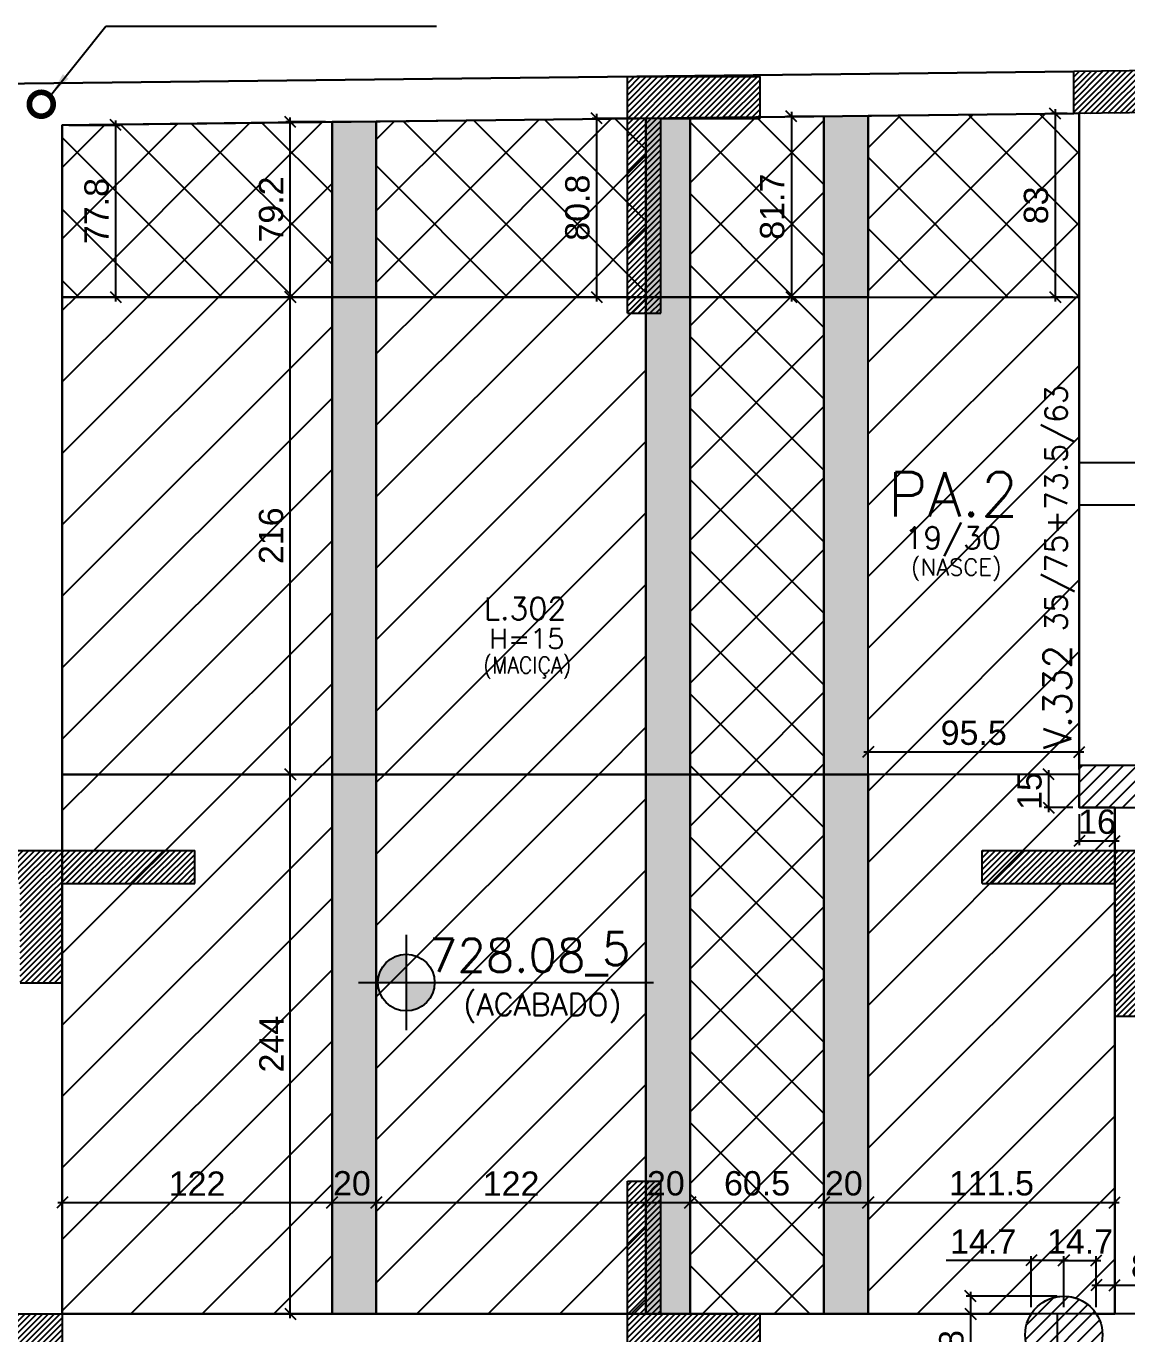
# Model space of a CAD drawing. Extents: x 534 to 8035, y 2354 to 7562.
# Drawn here: x 2919 to 3417, y 6513 to 7105 of the extents above; entities that cross this region are included whole.
import ezdxf
from ezdxf.enums import TextEntityAlignment as Align

# ---------------------------------------------------------------- set-up
doc = ezdxf.new("R2010")
doc.units = 0
doc.layers.get('0').update_dxf_attribs({"color": 9, "linetype": 'CONTINUOUS'})
doc.layers.get('DEFPOINTS').update_dxf_attribs({"linetype": 'CONTINUOUS'})
for name, color, linetype in [('CONTRA-FLECHA', 152, 'CONTINUOUS'), ('CORTE-FORMA', 1, 'CONTINUOUS'), ('FO-HACHURA_PILAR-CONT', 252, 'CONTINUOUS'), ('FO-HACHURA_PILAR-MORRE', 252, 'CONTINUOUS'), ('FO-TEXTO-LAJES', 152, 'CONTINUOUS'), ('FO-TEXTO-VIGAS', 3, 'CONTINUOUS'), ('NIVEL-ARQUITETURA', 3, 'CONTINUOUS'), ('P-C', 1, 'CONTINUOUS'), ('P-M', 7, 'CONTINUOUS'), ('P-N', 5, 'CONTINUOUS'), ('Painéis', 200, 'CONTINUOUS'), ('Reaproveitamento', 251, 'CONTINUOUS'), ('TIRAS REESCORAMENTO', 252, 'CONTINUOUS')]:
    doc.layers.add(name, color=color, linetype=linetype)
doc.layers.add('FO-Textos dos pilares', color=3, linetype='CONTINUOUS', lineweight=20)
doc.layers.add('FO-Vigas', color=2, linetype='CONTINUOUS', lineweight=30)
doc.styles.add('ARIAL', font='arial.ttf')
doc.styles.add('ROMANS', font='romans.shx')
doc.dimstyles.new('COTA LAJE', dxfattribs={"dimtxt": 11, "dimasz": 5, "dimexe": 2, "dimexo": 3, "dimgap": 3, "dimtad": 3, "dimdec": 1, "dimzin": 12, "dimdsep": 46, "dimtxsty": 'ARIAL', "dimblk": 'OBLIQUE', "dimcen": 10, "dimdle": 2, "dimclrd": 5, "dimclre": 5, "dimclrt": 2, "dimadec": 0, "dimazin": 3, "dimtfac": 1, "dimtdec": 1, "dimtmove": 0, "dimatfit": 3, "dimldrblk": 'OBLIQUE', "dimfxl": 1, "dimlwd": -1, "dimlwe": -1, "dimarcsym": 1})
doc.dimstyles.new('NOTA', dxfattribs={"dimscale": 5, "dimtxt": 2, "dimasz": 2, "dimexe": 1.5, "dimexo": 2, "dimgap": 1, "dimtad": 1, "dimdec": 1, "dimzin": 12, "dimdsep": 46, "dimtxsty": 'ROMANS', "dimcen": 0.09, "dimclrd": 8, "dimclre": 8, "dimclrt": 3, "dimadec": 0, "dimazin": 0, "dimtfac": 1, "dimtdec": 1, "dimtofl": 0, "dimtmove": 0, "dimatfit": 3, "dimfxl": 1, "dimtolj": 1, "dimtzin": 12, "dimarcsym": 0})
pattern_1 = [(45, (-8897.1667, 12460.0115), (-1.32582521, 1.32582521), [])]

# ---------------------------------------------------------------- blocks, each defined once
blk = doc.blocks.new('_Oblique')
at = {"color": 0, "linetype": 'ByBlock', "lineweight": -2}
blk.add_line((-0.5, -0.5), (0.5, 0.5), dxfattribs=at)
blk = doc.blocks.new('*D381')
at = {"layer": 'DEFPOINTS', "color": 0, "linetype": 'Continuous', "transparency": 16777216}
for p in [(3388.18, 6530.36), (3345.96, 6522.36), (3388.18, 6522.36)]:
    blk.add_point(p, dxfattribs=at)
at = {"layer": 'Painéis', "color": 5, "linetype": 'Continuous', "transparency": 16777216}
for p, q in [((3345.96, 6532.36), (3345.96, 6522.36)), ((3385.18, 6530.36), (3343.96, 6530.36)), ((3385.18, 6522.36), (3343.96, 6522.36)), ((3345.96, 6522.36), (3345.96, 6504.11))]:
    blk.add_line(p, q, dxfattribs=at)
at = {"layer": 'Painéis', "color": 5, "linetype": 'Continuous', "transparency": 16777216, "xscale": 5, "yscale": 5, "zscale": 5}
for p, rotation in [((3345.96, 6530.36), 90), ((3345.96, 6522.36), 270)]:
    blk.add_blockref('_Oblique', p, dxfattribs=dict(at, rotation=rotation))
at = {"layer": 'Painéis', "color": 2, "linetype": 'Continuous', "transparency": 16777216, "insert": (3337.35, 6510.74), "char_height": 11, "attachment_point": 5, "rotation": 90, "style": 'ARIAL'}
blk.add_mtext('8', dxfattribs=at)
blk = doc.blocks.new('*D382')
at = {"layer": 'DEFPOINTS', "color": 0, "linetype": 'Continuous', "transparency": 16777216}
for p in [(3373.48, 6546.52), (3373.48, 6522.36), (3388.18, 6522.36)]:
    blk.add_point(p, dxfattribs=at)
at = {"layer": 'Painéis', "color": 5, "linetype": 'Continuous', "transparency": 16777216}
for p, q in [((3373.48, 6546.52), (3334.95, 6546.52)), ((3373.48, 6525.36), (3373.48, 6548.52)), ((3390.18, 6546.52), (3373.48, 6546.52)), ((3388.18, 6525.36), (3388.18, 6548.52))]:
    blk.add_line(p, q, dxfattribs=at)
at = {"layer": 'Painéis', "color": 5, "linetype": 'Continuous', "transparency": 16777216, "xscale": 5, "yscale": 5, "zscale": 5, "rotation": 180}
blk.add_blockref('_Oblique', (3373.48, 6546.52), dxfattribs=at)
at = {"layer": 'Painéis', "color": 5, "linetype": 'Continuous', "transparency": 16777216, "xscale": 5, "yscale": 5, "zscale": 5}
blk.add_blockref('_Oblique', (3388.18, 6546.52), dxfattribs=at)
at = {"layer": 'Painéis', "color": 2, "linetype": 'Continuous', "transparency": 16777216, "insert": (3351.71, 6555.04), "char_height": 11, "attachment_point": 5, "style": 'ARIAL'}
blk.add_mtext('14.7', dxfattribs=at)
blk = doc.blocks.new('*D383')
at = {"layer": 'DEFPOINTS', "color": 0, "linetype": 'Continuous', "transparency": 16777216}
for p in [(3402.88, 6546.52), (3388.18, 6530.36), (3402.88, 6522.36)]:
    blk.add_point(p, dxfattribs=at)
at = {"layer": 'Painéis', "color": 5, "linetype": 'Continuous', "transparency": 16777216}
for p, q in [((3386.18, 6546.52), (3404.88, 6546.52)), ((3388.18, 6533.36), (3388.18, 6548.52)), ((3402.88, 6525.36), (3402.88, 6548.52))]:
    blk.add_line(p, q, dxfattribs=at)
at = {"layer": 'Painéis', "color": 5, "linetype": 'Continuous', "transparency": 16777216, "xscale": 5, "yscale": 5, "zscale": 5, "rotation": 180}
blk.add_blockref('_Oblique', (3388.18, 6546.52), dxfattribs=at)
at = {"layer": 'Painéis', "color": 5, "linetype": 'Continuous', "transparency": 16777216, "xscale": 5, "yscale": 5, "zscale": 5}
blk.add_blockref('_Oblique', (3402.88, 6546.52), dxfattribs=at)
at = {"layer": 'Painéis', "color": 2, "linetype": 'Continuous', "transparency": 16777216, "insert": (3395.53, 6555.04), "char_height": 11, "attachment_point": 5, "style": 'ARIAL'}
blk.add_mtext('14.7', dxfattribs=at)
blk = doc.blocks.new('*D384')
at = {"layer": 'DEFPOINTS', "color": 0, "linetype": 'Continuous', "transparency": 16777216}
for p in [(3411.18, 6535.33), (3402.88, 6522.36), (3411.18, 6522.36)]:
    blk.add_point(p, dxfattribs=at)
at = {"layer": 'Painéis', "color": 5, "linetype": 'Continuous', "transparency": 16777216}
for p, q in [((3402.88, 6525.36), (3402.88, 6537.33)), ((3411.18, 6525.36), (3411.18, 6537.33)), ((3400.88, 6535.33), (3411.18, 6535.33)), ((3411.18, 6535.33), (3442.22, 6535.33))]:
    blk.add_line(p, q, dxfattribs=at)
at = {"layer": 'Painéis', "color": 5, "linetype": 'Continuous', "transparency": 16777216, "xscale": 5, "yscale": 5, "zscale": 5, "rotation": 180}
blk.add_blockref('_Oblique', (3402.88, 6535.33), dxfattribs=at)
at = {"layer": 'Painéis', "color": 5, "linetype": 'Continuous', "transparency": 16777216, "xscale": 5, "yscale": 5, "zscale": 5}
blk.add_blockref('_Oblique', (3411.18, 6535.33), dxfattribs=at)
at = {"layer": 'Painéis', "color": 2, "linetype": 'Continuous', "transparency": 16777216, "insert": (3429.2, 6543.95), "char_height": 11, "attachment_point": 5, "style": 'ARIAL'}
blk.add_mtext('8.3', dxfattribs=at)
blk = doc.blocks.new('*D385')
at = {"layer": 'DEFPOINTS', "color": 0, "linetype": 'Continuous', "transparency": 16777216}
for p in [(3038.28, 6766.36), (3057.18, 6766.36), (3057.18, 6522.36)]:
    blk.add_point(p, dxfattribs=at)
at = {"layer": 'Painéis', "color": 5, "linetype": 'Continuous', "transparency": 16777216}
for p, q in [((3038.28, 6520.36), (3038.28, 6768.36)), ((3054.18, 6766.36), (3036.28, 6766.36)), ((3054.18, 6522.36), (3036.28, 6522.36))]:
    blk.add_line(p, q, dxfattribs=at)
at = {"layer": 'Painéis', "color": 5, "linetype": 'Continuous', "transparency": 16777216, "xscale": 5, "yscale": 5, "zscale": 5}
for p, rotation in [((3038.28, 6766.36), 90), ((3038.28, 6522.36), 270)]:
    blk.add_blockref('_Oblique', p, dxfattribs=dict(at, rotation=rotation))
at = {"layer": 'Painéis', "color": 2, "linetype": 'Continuous', "transparency": 16777216, "insert": (3029.76, 6644.36), "char_height": 11, "attachment_point": 5, "rotation": 90, "style": 'ARIAL'}
blk.add_mtext('244', dxfattribs=at)
blk = doc.blocks.new('*D386')
at = {"layer": 'DEFPOINTS', "color": 0, "linetype": 'Continuous', "transparency": 16777216}
for p in [(3038.28, 6982.36), (3057.18, 6982.36), (3057.18, 6766.36)]:
    blk.add_point(p, dxfattribs=at)
at = {"layer": 'Painéis', "color": 5, "linetype": 'Continuous', "transparency": 16777216}
for p, q in [((3054.18, 6982.36), (3036.28, 6982.36)), ((3038.28, 6764.36), (3038.28, 6984.36)), ((3054.18, 6766.36), (3036.28, 6766.36))]:
    blk.add_line(p, q, dxfattribs=at)
at = {"layer": 'Painéis', "color": 5, "linetype": 'Continuous', "transparency": 16777216, "xscale": 5, "yscale": 5, "zscale": 5}
for p, rotation in [((3038.28, 6982.36), 90), ((3038.28, 6766.36), 270)]:
    blk.add_blockref('_Oblique', p, dxfattribs=dict(at, rotation=rotation))
at = {"layer": 'Painéis', "color": 2, "linetype": 'Continuous', "transparency": 16777216, "insert": (3029.67, 6874.36), "char_height": 11, "attachment_point": 5, "rotation": 90, "style": 'ARIAL'}
blk.add_mtext('216', dxfattribs=at)
blk = doc.blocks.new('*D387')
at = {"layer": 'DEFPOINTS', "color": 0, "linetype": 'Continuous', "transparency": 16777216}
for p in [(3038.28, 7061.55), (3057.18, 7061.55), (3057.18, 6982.36)]:
    blk.add_point(p, dxfattribs=at)
at = {"layer": 'Painéis', "color": 5, "linetype": 'Continuous', "transparency": 16777216}
for p, q in [((3038.28, 6980.36), (3038.28, 7063.55)), ((3054.18, 7061.55), (3036.28, 7061.55)), ((3054.18, 6982.36), (3036.28, 6982.36))]:
    blk.add_line(p, q, dxfattribs=at)
at = {"layer": 'Painéis', "color": 5, "linetype": 'Continuous', "transparency": 16777216, "xscale": 5, "yscale": 5, "zscale": 5}
for p, rotation in [((3038.28, 7061.55), 90), ((3038.28, 6982.36), 270)]:
    blk.add_blockref('_Oblique', p, dxfattribs=dict(at, rotation=rotation))
at = {"layer": 'Painéis', "color": 2, "linetype": 'Continuous', "transparency": 16777216, "insert": (3029.67, 7021.95), "char_height": 11, "attachment_point": 5, "rotation": 90, "style": 'ARIAL'}
blk.add_mtext('79.2', dxfattribs=at)
blk = doc.blocks.new('*D388')
at = {"layer": 'DEFPOINTS', "color": 0, "linetype": 'Continuous', "transparency": 16777216}
for p in [(2935.2, 7060.17), (2959.36, 7060.17), (2935.18, 6982.36)]:
    blk.add_point(p, dxfattribs=at)
at = {"layer": 'Painéis', "color": 5, "linetype": 'Continuous', "transparency": 16777216}
for p, q in [((2938.2, 7060.17), (2961.36, 7060.17)), ((2959.36, 6980.36), (2959.36, 7062.17)), ((2938.18, 6982.36), (2961.36, 6982.36))]:
    blk.add_line(p, q, dxfattribs=at)
at = {"layer": 'Painéis', "color": 5, "linetype": 'Continuous', "transparency": 16777216, "xscale": 5, "yscale": 5, "zscale": 5}
for p, rotation in [((2959.36, 7060.17), 90), ((2959.36, 6982.36), 270)]:
    blk.add_blockref('_Oblique', p, dxfattribs=dict(at, rotation=rotation))
at = {"layer": 'Painéis', "color": 2, "linetype": 'Continuous', "transparency": 16777216, "insert": (2950.74, 7021.26), "char_height": 11, "attachment_point": 5, "rotation": 90, "style": 'ARIAL'}
blk.add_mtext('77.8', dxfattribs=at)
blk = doc.blocks.new('*D390')
at = {"layer": 'DEFPOINTS', "color": 0, "linetype": 'Continuous', "transparency": 16777216}
for p in [(3199.18, 7063.15), (3176.83, 6982.36), (3199.18, 6982.36)]:
    blk.add_point(p, dxfattribs=at)
at = {"layer": 'Painéis', "color": 5, "linetype": 'Continuous', "transparency": 16777216}
for p, q in [((3176.83, 7065.15), (3176.83, 6980.36)), ((3196.18, 7063.15), (3174.83, 7063.15)), ((3196.18, 6982.36), (3174.83, 6982.36))]:
    blk.add_line(p, q, dxfattribs=at)
at = {"layer": 'Painéis', "color": 5, "linetype": 'Continuous', "transparency": 16777216, "xscale": 5, "yscale": 5, "zscale": 5}
for p, rotation in [((3176.83, 7063.15), 90), ((3176.83, 6982.36), 270)]:
    blk.add_blockref('_Oblique', p, dxfattribs=dict(at, rotation=rotation))
at = {"layer": 'Painéis', "color": 2, "linetype": 'Continuous', "transparency": 16777216, "insert": (3168.22, 7022.76), "char_height": 11, "attachment_point": 5, "rotation": 90, "style": 'ARIAL'}
blk.add_mtext('80.8', dxfattribs=at)
blk = doc.blocks.new('*D391')
at = {"layer": 'DEFPOINTS', "color": 0, "linetype": 'Continuous', "transparency": 16777216}
for p in [(3279.68, 7064.06), (3264.94, 6982.36), (3279.68, 6982.36)]:
    blk.add_point(p, dxfattribs=at)
at = {"layer": 'Painéis', "color": 5, "linetype": 'Continuous', "transparency": 16777216}
for p, q in [((3276.68, 7064.06), (3262.94, 7064.06)), ((3264.94, 7066.06), (3264.94, 6980.36)), ((3276.68, 6982.36), (3262.94, 6982.36))]:
    blk.add_line(p, q, dxfattribs=at)
at = {"layer": 'Painéis', "color": 5, "linetype": 'Continuous', "transparency": 16777216, "xscale": 5, "yscale": 5, "zscale": 5}
for p, rotation in [((3264.94, 7064.06), 90), ((3264.94, 6982.36), 270)]:
    blk.add_blockref('_Oblique', p, dxfattribs=dict(at, rotation=rotation))
at = {"layer": 'Painéis', "color": 2, "linetype": 'Continuous', "transparency": 16777216, "insert": (3256.32, 7023.21), "char_height": 11, "attachment_point": 5, "rotation": 90, "style": 'ARIAL'}
blk.add_mtext('81.7', dxfattribs=at)
blk = doc.blocks.new('*D392')
at = {"layer": 'DEFPOINTS', "color": 0, "linetype": 'Continuous', "transparency": 16777216}
for p in [(3392.68, 7065.34), (3384.27, 6982.36), (3395.18, 6982.36)]:
    blk.add_point(p, dxfattribs=at)
at = {"layer": 'Painéis', "color": 5, "linetype": 'Continuous', "transparency": 16777216}
for p, q in [((3389.68, 7065.34), (3382.27, 7065.34)), ((3384.27, 7067.34), (3384.27, 6980.36)), ((3392.18, 6982.36), (3382.27, 6982.36))]:
    blk.add_line(p, q, dxfattribs=at)
at = {"layer": 'Painéis', "color": 5, "linetype": 'Continuous', "transparency": 16777216, "xscale": 5, "yscale": 5, "zscale": 5}
for p, rotation in [((3384.27, 7065.34), 90), ((3384.27, 6982.36), 270)]:
    blk.add_blockref('_Oblique', p, dxfattribs=dict(at, rotation=rotation))
at = {"layer": 'Painéis', "color": 2, "linetype": 'Continuous', "transparency": 16777216, "insert": (3375.65, 7023.85), "char_height": 11, "attachment_point": 5, "rotation": 90, "style": 'ARIAL'}
blk.add_mtext('83', dxfattribs=at)
blk = doc.blocks.new('*D393')
at = {"layer": 'DEFPOINTS', "color": 0, "linetype": 'Continuous', "transparency": 16777216}
for p in [(3057.18, 6572.72), (2935.18, 6522.36), (3057.18, 6522.36)]:
    blk.add_point(p, dxfattribs=at)
at = {"layer": 'Painéis', "color": 5, "linetype": 'Continuous', "transparency": 16777216}
for p, q in [((2933.18, 6572.72), (3059.18, 6572.72)), ((2935.18, 6525.36), (2935.18, 6574.72)), ((3057.18, 6525.36), (3057.18, 6574.72))]:
    blk.add_line(p, q, dxfattribs=at)
at = {"layer": 'Painéis', "color": 5, "linetype": 'Continuous', "transparency": 16777216, "xscale": 5, "yscale": 5, "zscale": 5, "rotation": 180}
blk.add_blockref('_Oblique', (2935.18, 6572.72), dxfattribs=at)
at = {"layer": 'Painéis', "color": 5, "linetype": 'Continuous', "transparency": 16777216, "xscale": 5, "yscale": 5, "zscale": 5}
blk.add_blockref('_Oblique', (3057.18, 6572.72), dxfattribs=at)
at = {"layer": 'Painéis', "color": 2, "linetype": 'Continuous', "transparency": 16777216, "insert": (2996.18, 6581.25), "char_height": 11, "attachment_point": 5, "style": 'ARIAL'}
blk.add_mtext('122', dxfattribs=at)
blk = doc.blocks.new('*D394')
at = {"layer": 'DEFPOINTS', "color": 0, "linetype": 'Continuous', "transparency": 16777216}
for p in [(3077.18, 6572.72), (3057.18, 6522.36), (3077.18, 6522.36)]:
    blk.add_point(p, dxfattribs=at)
at = {"layer": 'Painéis', "color": 5, "linetype": 'Continuous', "transparency": 16777216}
for p, q in [((3055.18, 6572.72), (3079.18, 6572.72)), ((3057.18, 6525.36), (3057.18, 6574.72)), ((3077.18, 6525.36), (3077.18, 6574.72))]:
    blk.add_line(p, q, dxfattribs=at)
at = {"layer": 'Painéis', "color": 5, "linetype": 'Continuous', "transparency": 16777216, "xscale": 5, "yscale": 5, "zscale": 5, "rotation": 180}
blk.add_blockref('_Oblique', (3057.18, 6572.72), dxfattribs=at)
at = {"layer": 'Painéis', "color": 5, "linetype": 'Continuous', "transparency": 16777216, "xscale": 5, "yscale": 5, "zscale": 5}
blk.add_blockref('_Oblique', (3077.18, 6572.72), dxfattribs=at)
at = {"layer": 'Painéis', "color": 2, "linetype": 'Continuous', "transparency": 16777216, "insert": (3066.18, 6581.34), "char_height": 11, "attachment_point": 5, "style": 'ARIAL'}
blk.add_mtext('20', dxfattribs=at)
blk = doc.blocks.new('*D395')
at = {"layer": 'DEFPOINTS', "color": 0, "linetype": 'Continuous', "transparency": 16777216}
for p in [(3199.18, 6572.72), (3077.18, 6522.36), (3199.18, 6522.36)]:
    blk.add_point(p, dxfattribs=at)
at = {"layer": 'Painéis', "color": 5, "linetype": 'Continuous', "transparency": 16777216}
for p, q in [((3075.18, 6572.72), (3201.18, 6572.72)), ((3077.18, 6525.36), (3077.18, 6574.72)), ((3199.18, 6525.36), (3199.18, 6574.72))]:
    blk.add_line(p, q, dxfattribs=at)
at = {"layer": 'Painéis', "color": 5, "linetype": 'Continuous', "transparency": 16777216, "xscale": 5, "yscale": 5, "zscale": 5, "rotation": 180}
blk.add_blockref('_Oblique', (3077.18, 6572.72), dxfattribs=at)
at = {"layer": 'Painéis', "color": 5, "linetype": 'Continuous', "transparency": 16777216, "xscale": 5, "yscale": 5, "zscale": 5}
blk.add_blockref('_Oblique', (3199.18, 6572.72), dxfattribs=at)
at = {"layer": 'Painéis', "color": 2, "linetype": 'Continuous', "transparency": 16777216, "insert": (3138.18, 6581.25), "char_height": 11, "attachment_point": 5, "style": 'ARIAL'}
blk.add_mtext('122', dxfattribs=at)
blk = doc.blocks.new('*D396')
at = {"layer": 'DEFPOINTS', "color": 0, "linetype": 'Continuous', "transparency": 16777216}
for p in [(3219.18, 6572.72), (3199.18, 6522.36), (3219.18, 6522.36)]:
    blk.add_point(p, dxfattribs=at)
at = {"layer": 'Painéis', "color": 5, "linetype": 'Continuous', "transparency": 16777216}
for p, q in [((3197.18, 6572.72), (3221.18, 6572.72)), ((3199.18, 6525.36), (3199.18, 6574.72)), ((3219.18, 6525.36), (3219.18, 6574.72))]:
    blk.add_line(p, q, dxfattribs=at)
at = {"layer": 'Painéis', "color": 5, "linetype": 'Continuous', "transparency": 16777216, "xscale": 5, "yscale": 5, "zscale": 5, "rotation": 180}
blk.add_blockref('_Oblique', (3199.18, 6572.72), dxfattribs=at)
at = {"layer": 'Painéis', "color": 5, "linetype": 'Continuous', "transparency": 16777216, "xscale": 5, "yscale": 5, "zscale": 5}
blk.add_blockref('_Oblique', (3219.18, 6572.72), dxfattribs=at)
at = {"layer": 'Painéis', "color": 2, "linetype": 'Continuous', "transparency": 16777216, "insert": (3208.18, 6581.34), "char_height": 11, "attachment_point": 5, "style": 'ARIAL'}
blk.add_mtext('20', dxfattribs=at)
blk = doc.blocks.new('*D397')
at = {"layer": 'DEFPOINTS', "color": 0, "linetype": 'Continuous', "transparency": 16777216}
for p in [(3279.68, 6572.72), (3219.18, 6522.36), (3279.68, 6522.36)]:
    blk.add_point(p, dxfattribs=at)
at = {"layer": 'Painéis', "color": 5, "linetype": 'Continuous', "transparency": 16777216}
for p, q in [((3217.18, 6572.72), (3281.68, 6572.72)), ((3219.18, 6525.36), (3219.18, 6574.72)), ((3279.68, 6525.36), (3279.68, 6574.72))]:
    blk.add_line(p, q, dxfattribs=at)
at = {"layer": 'Painéis', "color": 5, "linetype": 'Continuous', "transparency": 16777216, "xscale": 5, "yscale": 5, "zscale": 5, "rotation": 180}
blk.add_blockref('_Oblique', (3219.18, 6572.72), dxfattribs=at)
at = {"layer": 'Painéis', "color": 5, "linetype": 'Continuous', "transparency": 16777216, "xscale": 5, "yscale": 5, "zscale": 5}
blk.add_blockref('_Oblique', (3279.68, 6572.72), dxfattribs=at)
at = {"layer": 'Painéis', "color": 2, "linetype": 'Continuous', "transparency": 16777216, "insert": (3249.43, 6581.34), "char_height": 11, "attachment_point": 5, "style": 'ARIAL'}
blk.add_mtext('60.5', dxfattribs=at)
blk = doc.blocks.new('*D398')
at = {"layer": 'DEFPOINTS', "color": 0, "linetype": 'Continuous', "transparency": 16777216}
for p in [(3299.68, 6572.72), (3279.68, 6522.36), (3299.68, 6522.36)]:
    blk.add_point(p, dxfattribs=at)
at = {"layer": 'Painéis', "color": 5, "linetype": 'Continuous', "transparency": 16777216}
for p, q in [((3277.68, 6572.72), (3301.68, 6572.72)), ((3279.68, 6525.36), (3279.68, 6574.72)), ((3299.68, 6525.36), (3299.68, 6574.72))]:
    blk.add_line(p, q, dxfattribs=at)
at = {"layer": 'Painéis', "color": 5, "linetype": 'Continuous', "transparency": 16777216, "xscale": 5, "yscale": 5, "zscale": 5, "rotation": 180}
blk.add_blockref('_Oblique', (3279.68, 6572.72), dxfattribs=at)
at = {"layer": 'Painéis', "color": 5, "linetype": 'Continuous', "transparency": 16777216, "xscale": 5, "yscale": 5, "zscale": 5}
blk.add_blockref('_Oblique', (3299.68, 6572.72), dxfattribs=at)
at = {"layer": 'Painéis', "color": 2, "linetype": 'Continuous', "transparency": 16777216, "insert": (3288.68, 6581.34), "char_height": 11, "attachment_point": 5, "style": 'ARIAL'}
blk.add_mtext('20', dxfattribs=at)
blk = doc.blocks.new('*D399')
at = {"layer": 'DEFPOINTS', "color": 0, "linetype": 'Continuous', "transparency": 16777216}
for p in [(3411.18, 6572.72), (3299.68, 6522.36), (3411.18, 6522.36)]:
    blk.add_point(p, dxfattribs=at)
at = {"layer": 'Painéis', "color": 5, "linetype": 'Continuous', "transparency": 16777216}
for p, q in [((3297.68, 6572.72), (3413.18, 6572.72)), ((3299.68, 6525.36), (3299.68, 6574.72)), ((3411.18, 6525.36), (3411.18, 6574.72))]:
    blk.add_line(p, q, dxfattribs=at)
at = {"layer": 'Painéis', "color": 5, "linetype": 'Continuous', "transparency": 16777216, "xscale": 5, "yscale": 5, "zscale": 5, "rotation": 180}
blk.add_blockref('_Oblique', (3299.68, 6572.72), dxfattribs=at)
at = {"layer": 'Painéis', "color": 5, "linetype": 'Continuous', "transparency": 16777216, "xscale": 5, "yscale": 5, "zscale": 5}
blk.add_blockref('_Oblique', (3411.18, 6572.72), dxfattribs=at)
at = {"layer": 'Painéis', "color": 2, "linetype": 'Continuous', "transparency": 16777216, "insert": (3355.43, 6581.34), "char_height": 11, "attachment_point": 5, "style": 'ARIAL'}
blk.add_mtext('111.5', dxfattribs=at)
blk = doc.blocks.new('*D400')
at = {"layer": 'DEFPOINTS', "color": 0, "linetype": 'Continuous', "transparency": 16777216}
for p in [(3395.18, 6766.36), (3381.31, 6751.36), (3395.18, 6751.36)]:
    blk.add_point(p, dxfattribs=at)
at = {"layer": 'Painéis', "color": 5, "linetype": 'Continuous', "transparency": 16777216}
for p, q in [((3381.31, 6768.36), (3381.31, 6749.36)), ((3392.18, 6766.36), (3379.31, 6766.36)), ((3392.18, 6751.36), (3379.31, 6751.36))]:
    blk.add_line(p, q, dxfattribs=at)
at = {"layer": 'Painéis', "color": 5, "linetype": 'Continuous', "transparency": 16777216, "xscale": 5, "yscale": 5, "zscale": 5}
for p, rotation in [((3381.31, 6766.36), 90), ((3381.31, 6751.36), 270)]:
    blk.add_blockref('_Oblique', p, dxfattribs=dict(at, rotation=rotation))
at = {"layer": 'Painéis', "color": 2, "linetype": 'Continuous', "transparency": 16777216, "insert": (3372.69, 6758.86), "char_height": 11, "attachment_point": 5, "rotation": 90, "style": 'ARIAL'}
blk.add_mtext('15', dxfattribs=at)
blk = doc.blocks.new('*D401')
at = {"layer": 'DEFPOINTS', "color": 0, "linetype": 'Continuous', "transparency": 16777216}
for p in [(3395.18, 6751.36), (3411.18, 6751.36), (3411.18, 6736.32)]:
    blk.add_point(p, dxfattribs=at)
at = {"layer": 'Painéis', "color": 5, "linetype": 'Continuous', "transparency": 16777216}
for p, q in [((3395.18, 6748.36), (3395.18, 6734.32)), ((3411.18, 6748.36), (3411.18, 6734.32)), ((3393.18, 6736.32), (3413.18, 6736.32))]:
    blk.add_line(p, q, dxfattribs=at)
at = {"layer": 'Painéis', "color": 5, "linetype": 'Continuous', "transparency": 16777216, "xscale": 5, "yscale": 5, "zscale": 5, "rotation": 180}
blk.add_blockref('_Oblique', (3395.18, 6736.32), dxfattribs=at)
at = {"layer": 'Painéis', "color": 5, "linetype": 'Continuous', "transparency": 16777216, "xscale": 5, "yscale": 5, "zscale": 5}
blk.add_blockref('_Oblique', (3411.18, 6736.32), dxfattribs=at)
at = {"layer": 'Painéis', "color": 2, "linetype": 'Continuous', "transparency": 16777216, "insert": (3403.18, 6744.93), "char_height": 11, "attachment_point": 5, "style": 'ARIAL'}
blk.add_mtext('16', dxfattribs=at)
blk = doc.blocks.new('*D402')
at = {"layer": 'DEFPOINTS', "color": 0, "linetype": 'Continuous', "transparency": 16777216}
for p in [(3395.18, 6776.55), (3299.68, 6766.36), (3395.18, 6765.61)]:
    blk.add_point(p, dxfattribs=at)
at = {"layer": 'Painéis', "color": 5, "linetype": 'Continuous', "transparency": 16777216}
for p, q in [((3297.68, 6776.55), (3397.18, 6776.55)), ((3299.68, 6769.36), (3299.68, 6778.55)), ((3395.18, 6768.61), (3395.18, 6778.55))]:
    blk.add_line(p, q, dxfattribs=at)
at = {"layer": 'Painéis', "color": 5, "linetype": 'Continuous', "transparency": 16777216, "xscale": 5, "yscale": 5, "zscale": 5, "rotation": 180}
blk.add_blockref('_Oblique', (3299.68, 6776.55), dxfattribs=at)
at = {"layer": 'Painéis', "color": 5, "linetype": 'Continuous', "transparency": 16777216, "xscale": 5, "yscale": 5, "zscale": 5}
blk.add_blockref('_Oblique', (3395.18, 6776.55), dxfattribs=at)
at = {"layer": 'Painéis', "color": 2, "linetype": 'Continuous', "transparency": 16777216, "insert": (3347.43, 6785.17), "char_height": 11, "attachment_point": 5, "style": 'ARIAL'}
blk.add_mtext('95.5', dxfattribs=at)

msp = doc.modelspace()

# ---------------------------------------------------------------- hatches: boundary and pattern name
at = {"layer": 'CORTE-FORMA'}
h = msp.add_hatch(dxfattribs=at)
h.set_pattern_fill('ANSI31', color=70, scale=15)
h.set_pattern_definition(pattern_1)
h.paths.add_polyline_path([(3190.84, 6975.05), (3205.84, 6975.05), (3205.84, 7063.06), (3250.84, 7063.06), (3250.84, 7082.06), (3190.84, 7082.06)])
h = msp.add_hatch(dxfattribs=at)
h.set_pattern_fill('ANSI31', color=70, scale=15)
h.set_pattern_definition([(45, (-4888.5819, 12460.0115), (-1.3258252, 1.3258252), [])])
h.paths.add_polyline_path([(2916.18, 6717.03), (2916.18, 6672.03), (2935.18, 6672.03), (2935.18, 6717.03), (2995.18, 6717.03), (2995.18, 6732.03), (2856.18, 6732.03), (2856.18, 6717.03)])
h = msp.add_hatch(dxfattribs=at)
h.set_pattern_fill('ANSI31', color=70, scale=15)
h.set_pattern_definition([(45, (1811.6567, 4287.5142), (-1.3258252, 1.3258252), [])])
h.paths.add_polyline_path([(3411.18, 6717.03), (3351.18, 6717.03), (3351.18, 6732.03), (3430.18, 6732.03), (3430.18, 6727.03), (3533.68, 6727.03), (3538.68, 6727.03), (3538.68, 6732.03), (3553.68, 6732.03), (3553.68, 6712.03), (3503.68, 6712.03), (3503.68, 6684.03), (3655.15, 6684.03), (3655.15, 6664.03), (3430.18, 6664.03), (3430.18, 6657.03), (3411.18, 6657.03)])
h = msp.add_hatch(dxfattribs=at)
h.set_pattern_fill('ANSI31', color=70, scale=15)
h.set_pattern_definition(pattern_1)
h.paths.add_polyline_path([(3250.84, 6522.36), (3205.84, 6522.36), (3205.84, 6582.36), (3190.84, 6582.36), (3190.84, 6443.36), (3205.84, 6443.36), (3205.84, 6503.36), (3250.84, 6503.36)])
at = {"layer": 'FO-HACHURA_PILAR-CONT'}
h = msp.add_hatch(dxfattribs=at)
h.set_pattern_fill('ANSI31', color=256, scale=15)
h.set_pattern_definition(pattern_1)
h.paths.add_polyline_path([(3432.68, 7065.79), (3392.68, 7065.34), (3392.68, 7084.34), (3432.68, 7084.79)])
h = msp.add_hatch(dxfattribs=at)
h.set_pattern_fill('ANSI31', color=256, scale=15)
h.set_pattern_definition([(45, (-2310.0819, 12460.0115), (-1.3258252, 1.3258252), [])])
edge = h.paths.add_edge_path()
edge.add_line((2875.18, 6522.36), (2875.18, 6503.36))
edge.add_line((2875.18, 6522.36), (2935.18, 6522.36))
edge.add_line((2916.18, 6503.36), (2875.18, 6503.36))
edge.add_line((2916.18, 6503.36), (2916.18, 6323.36))
edge.add_line((2935.18, 6522.36), (2935.18, 6323.36))
edge.add_line((2935.18, 6323.36), (2916.18, 6323.36))
at = {"layer": 'FO-HACHURA_PILAR-MORRE'}
h = msp.add_hatch(dxfattribs=at)
h.set_pattern_fill('ANSI31', color=256, scale=35)
h.set_pattern_definition([(45, (-9116.387, 12460.0115), (-3.0935922, 3.0935922), [])])
h.paths.add_polyline_path([(3395.18, 6770.36), (3395.18, 6760.86), (3395.18, 6751.36), (3412.68, 6751.36), (3430.18, 6751.36), (3430.18, 6760.86), (3430.18, 6770.36), (3412.68, 6770.36)])
h = msp.add_hatch(dxfattribs=at)
h.set_pattern_fill('ANSI31', color=256, scale=35)
h.set_pattern_definition([(45, (-9123.887, 12460.0115), (-3.0935922, 3.0935922), [])])
edge = h.paths.add_edge_path()
edge.add_arc((3388.18, 6512.86), 17.5, 0, 360)
at = {"layer": 'NIVEL-ARQUITETURA'}
h = msp.add_hatch(color=1, dxfattribs=at)
h.paths.add_polyline_path([(3102.62, 6667.29), (3103.6, 6672.2), (3090.77, 6672.2), (3090.77, 6663.27), (3096.09, 6660.63), (3099.84, 6663.13)])
h.paths.add_polyline_path([(3090.77, 6663.27), (3090.77, 6659.38), (3095.68, 6660.35), (3096.09, 6660.63)])
h.paths.add_polyline_path([(3090.77, 6685.03), (3085.87, 6684.05), (3081.7, 6681.27), (3078.92, 6677.11), (3077.95, 6672.2), (3090.77, 6672.2)])
at = {"layer": 'Reaproveitamento', "linetype": 'ByBlock'}
h = msp.add_hatch(dxfattribs=at)
h.set_pattern_fill('ANSI37', color=256, scale=7.2)
h.paths.add_polyline_path([(3219.18, 6982.36), (3279.68, 6982.36), (3279.68, 7064.06), (3219.18, 7063.38)])
h = msp.add_hatch(dxfattribs=at)
h.set_pattern_fill('ANSI37', color=256, scale=7.2)
h.paths.add_polyline_path([(3299.68, 6982.36), (3395.18, 6982.36), (3395.18, 7065.37), (3299.68, 7064.29)])
h = msp.add_hatch(dxfattribs=at)
h.set_pattern_fill('ANSI37', color=256, scale=7.2)
h.paths.add_polyline_path([(2935.18, 6982.36), (3057.18, 6982.36), (3057.18, 7061.55), (2935.2, 7060.17)])
h = msp.add_hatch(dxfattribs=at)
h.set_pattern_fill('ANSI37', color=256, scale=7.2)
h.paths.add_polyline_path([(3077.18, 6982.36), (3199.18, 6982.36), (3199.18, 7063.15), (3077.18, 7061.77)])
at = {"layer": 'Reaproveitamento', "linetype": 'Continuous'}
h = msp.add_hatch(dxfattribs=at)
h.set_pattern_fill('ANSI31', color=256, scale=7.2)
h.paths.add_polyline_path([(2935.18, 6766.36), (3057.18, 6766.36), (3057.18, 6982.36), (2935.18, 6982.36)])
h = msp.add_hatch(dxfattribs=at)
h.set_pattern_fill('ANSI31', color=256, scale=7.2)
h.paths.add_polyline_path([(3077.18, 6766.36), (3199.18, 6766.36), (3199.18, 6982.36), (3077.18, 6982.36)])
at = {"layer": 'Reaproveitamento', "linetype": 'ByBlock'}
h = msp.add_hatch(dxfattribs=at)
h.set_pattern_fill('ANSI37', color=256, scale=7.2)
h.paths.add_polyline_path([(3219.18, 6766.36), (3279.68, 6766.36), (3279.68, 6982.36), (3219.18, 6982.36)])
at = {"layer": 'Reaproveitamento', "linetype": 'Continuous'}
h = msp.add_hatch(dxfattribs=at)
h.set_pattern_fill('ANSI31', color=256, scale=7.2)
h.paths.add_polyline_path([(3299.68, 6982.36), (3395.18, 6982.36), (3395.18, 6766.36), (3299.68, 6766.36)])
h = msp.add_hatch(dxfattribs=at)
h.set_pattern_fill('ANSI31', color=256, scale=7.2)
h.paths.add_polyline_path([(2935.18, 6522.36), (3057.18, 6522.36), (3057.18, 6766.36), (2935.18, 6766.36)])
h = msp.add_hatch(dxfattribs=at)
h.set_pattern_fill('ANSI31', color=256, scale=7.2)
h.paths.add_polyline_path([(3077.18, 6522.36), (3199.18, 6522.36), (3199.18, 6766.36), (3077.18, 6766.36)])
at = {"layer": 'Reaproveitamento', "linetype": 'ByBlock'}
h = msp.add_hatch(dxfattribs=at)
h.set_pattern_fill('ANSI37', color=256, scale=7.2)
h.paths.add_polyline_path([(3219.18, 6522.36), (3279.68, 6522.36), (3279.68, 6766.36), (3219.18, 6766.36)])
at = {"layer": 'Reaproveitamento', "linetype": 'Continuous'}
h = msp.add_hatch(dxfattribs=at)
h.set_pattern_fill('ANSI31', color=256, scale=7.2)
edge = h.paths.add_edge_path()
edge.add_line((3411.18, 6717.03), (3411.18, 6732.03))
edge.add_line((3411.18, 6732.03), (3411.18, 6751.36))
edge.add_line((3411.18, 6751.36), (3395.18, 6751.36))
edge.add_line((3395.18, 6751.36), (3395.18, 6760.86))
edge.add_line((3395.18, 6760.86), (3395.18, 6766.36))
edge.add_line((3395.18, 6766.36), (3299.68, 6766.36))
edge.add_line((3299.68, 6766.36), (3299.68, 6522.36))
edge.add_line((3299.68, 6522.36), (3373.48, 6522.36))
edge.add_arc((3388.18, 6512.86), 17.5, 32.87072, 147.12928, ccw=False)
edge.add_line((3402.88, 6522.36), (3405.18, 6522.36))
edge.add_line((3405.18, 6522.36), (3411.18, 6522.36))
edge.add_line((3411.18, 6522.36), (3411.18, 6717.03))
at = {"layer": 'TIRAS REESCORAMENTO', "linetype": 'Continuous'}
for points in [[(3279.68, 6982.36), (3299.68, 6982.36), (3299.68, 7064.29), (3279.68, 7064.06)], [(3057.18, 6982.36), (3077.18, 6982.36), (3077.18, 7061.77), (3057.18, 7061.55)], [(3199.18, 6982.36), (3219.18, 6982.36), (3219.18, 7063.38), (3199.18, 7063.15)], [(3057.18, 6766.36), (3077.18, 6766.36), (3077.18, 6982.36), (3057.18, 6982.36)], [(3199.18, 6766.36), (3219.18, 6766.36), (3219.18, 6982.36), (3199.18, 6982.36)], [(3279.68, 6766.36), (3299.68, 6766.36), (3299.68, 6982.36), (3279.68, 6982.36)], [(3057.18, 6522.36), (3077.18, 6522.36), (3077.18, 6766.36), (3057.18, 6766.36)], [(3199.18, 6522.36), (3219.18, 6522.36), (3219.18, 6766.36), (3199.18, 6766.36)], [(3279.68, 6522.36), (3299.68, 6522.36), (3299.68, 6766.36), (3279.68, 6766.36)]]:
    msp.add_hatch(color=256, dxfattribs=at).paths.add_polyline_path(points)

# ---------------------------------------------------------------- linework, layer by layer
at = {"layer": 'CONTRA-FLECHA', "linetype": 'Continuous', "const_width": 2.56}
msp.add_lwpolyline([(2921.86, 7065.74, 1), (2929.5, 7073.38, 1)], format="xyb", close=True, dxfattribs=at)
at = {"layer": 'CORTE-FORMA'}
for p, q in [((3190.84, 6975.05), (3190.84, 7082.06)), ((3190.84, 7082.06), (3250.84, 7082.06)), ((3250.84, 7063.06), (3250.84, 7082.06)), ((3205.84, 6975.05), (3205.84, 7063.06)), ((3205.84, 7063.06), (3250.84, 7063.06)), ((2856.18, 6732.03), (2995.18, 6732.03)), ((3351.18, 6732.03), (3430.18, 6732.03)), ((2935.18, 6717.03), (2995.18, 6717.03)), ((2935.18, 6717.03), (2935.18, 6672.03)), ((3351.18, 6717.03), (3411.18, 6717.03)), ((3411.18, 6717.03), (3411.18, 6657.03)), ((2916.18, 6672.03), (2935.18, 6672.03)), ((3411.18, 6657.03), (3430.18, 6657.03)), ((3190.84, 6443.36), (3190.84, 6582.36)), ((3205.84, 6522.36), (3205.84, 6582.36)), ((3250.84, 6522.36), (3205.84, 6522.36)), ((3250.84, 6503.36), (3250.84, 6522.36))]:
    msp.add_line(p, q, dxfattribs=at)
at = {"layer": 'CORTE-FORMA', "color": 70}
for p, q in [((3190.84, 6975.05), (3205.84, 6975.05)), ((2995.18, 6717.03), (2995.18, 6732.03)), ((3351.18, 6717.03), (3351.18, 6732.03)), ((3190.84, 6582.36), (3205.84, 6582.36))]:
    msp.add_line(p, q, dxfattribs=at)
at = {"layer": 'FO-Vigas'}
for p, q in [((3392.68, 7084.34), (2775.95, 7077.37)), ((3392.68, 7065.34), (2935.18, 7060.17)), ((3395.18, 6770.36), (3395.18, 7065.43)), ((2935.18, 7060.17), (2935.18, 6522.36)), ((3411.18, 6522.36), (3411.18, 6751.36)), ((2935.18, 6522.36), (3373.48, 6522.36))]:
    msp.add_line(p, q, dxfattribs=at)
at = {"layer": 'NIVEL-ARQUITETURA', "color": 1}
for p, q in [((3090.77, 6693.74), (3090.77, 6650.66)), ((3069.23, 6672.2), (3202.65, 6672.2))]:
    msp.add_line(p, q, dxfattribs=at)
msp.add_circle((3090.77, 6672.2), 12.83, dxfattribs=at)
at = {"layer": 'P-C'}
for p, q in [((3432.68, 7084.79), (3392.68, 7084.34)), ((3392.68, 7065.34), (3392.68, 7084.34)), ((3432.68, 7065.79), (3392.68, 7065.34)), ((2875.18, 6522.36), (2935.18, 6522.36)), ((2935.18, 6522.36), (2935.18, 6323.36))]:
    msp.add_line(p, q, dxfattribs=at)
at = {"layer": 'P-M'}
msp.add_lwpolyline([(3395.18, 6770.36), (3395.18, 6760.86), (3395.18, 6751.36), (3412.68, 6751.36), (3430.18, 6751.36), (3430.18, 6760.86), (3430.18, 6770.36), (3412.68, 6770.36), (3395.18, 6770.36)], close=True, dxfattribs=at)
msp.add_circle((3388.18, 6512.86), 17.5, dxfattribs=at)
at = {"layer": 'P-N'}
for points in [[(3395.18, 6907.36), (3395.18, 6897.86), (3395.18, 6888.36), (3410.18, 6888.36), (3425.18, 6888.36), (3425.18, 6897.86), (3425.18, 6907.36), (3410.18, 6907.36), (3395.18, 6907.36)], [(3385.18, 6522.36), (3385.18, 6512.86), (3385.18, 6503.36), (3405.18, 6503.36), (3425.18, 6503.36), (3425.18, 6512.86), (3425.18, 6522.36), (3405.18, 6522.36), (3385.18, 6522.36)]]:
    msp.add_lwpolyline(points, close=True, dxfattribs=at)
at = {"layer": 'Painéis', "linetype": 'Continuous'}
for points in [[(3219.18, 6982.36), (3279.68, 6982.36), (3279.68, 7064.06), (3219.18, 7063.38)], [(3279.68, 6982.36), (3299.68, 6982.36), (3299.68, 7064.29), (3279.68, 7064.06)], [(3299.68, 6982.36), (3395.18, 6982.36), (3395.18, 7065.37), (3299.68, 7064.29)], [(2935.18, 6982.36), (3057.18, 6982.36), (3057.18, 7061.55), (2935.2, 7060.17)], [(3057.18, 6982.36), (3077.18, 6982.36), (3077.18, 7061.77), (3057.18, 7061.55)], [(3077.18, 6982.36), (3199.18, 6982.36), (3199.18, 7063.15), (3077.18, 7061.77)], [(3199.18, 6982.36), (3219.18, 6982.36), (3219.18, 7063.38), (3199.18, 7063.15)], [(2935.18, 6766.36), (3057.18, 6766.36), (3057.18, 6982.36), (2935.18, 6982.36)], [(3057.18, 6766.36), (3077.18, 6766.36), (3077.18, 6982.36), (3057.18, 6982.36)], [(3077.18, 6766.36), (3199.18, 6766.36), (3199.18, 6982.36), (3077.18, 6982.36)], [(3199.18, 6766.36), (3219.18, 6766.36), (3219.18, 6982.36), (3199.18, 6982.36)], [(3219.18, 6766.36), (3279.68, 6766.36), (3279.68, 6982.36), (3219.18, 6982.36)], [(3279.68, 6766.36), (3299.68, 6766.36), (3299.68, 6982.36), (3279.68, 6982.36)], [(3299.68, 6982.36), (3395.18, 6982.36), (3395.18, 6766.36), (3299.68, 6766.36)], [(2935.18, 6522.36), (3057.18, 6522.36), (3057.18, 6766.36), (2935.18, 6766.36)], [(3057.18, 6522.36), (3077.18, 6522.36), (3077.18, 6766.36), (3057.18, 6766.36)], [(3077.18, 6522.36), (3199.18, 6522.36), (3199.18, 6766.36), (3077.18, 6766.36)], [(3199.18, 6522.36), (3219.18, 6522.36), (3219.18, 6766.36), (3199.18, 6766.36)], [(3219.18, 6522.36), (3279.68, 6522.36), (3279.68, 6766.36), (3219.18, 6766.36)], [(3279.68, 6522.36), (3299.68, 6522.36), (3299.68, 6766.36), (3279.68, 6766.36)]]:
    msp.add_lwpolyline(points, close=True, dxfattribs=at)
msp.add_lwpolyline([(3411.18, 6717.03), (3411.18, 6717.03), (3411.18, 6732.03), (3411.18, 6732.03), (3411.18, 6751.36), (3395.18, 6751.36), (3395.18, 6760.86), (3395.18, 6766.36), (3299.68, 6766.36), (3299.68, 6522.36), (3373.48, 6522.36, -0.544417), (3402.88, 6522.36), (3405.18, 6522.36), (3411.18, 6522.36)], format="xyb", close=True, dxfattribs=at)

# ---------------------------------------------------------------- texts
at = {"layer": 'FO-TEXTO-LAJES', "style": 'ROMANS'}
msp.add_text('L.302', height=10, dxfattribs=at).set_placement((3125.87, 6836.38))
at = {"layer": 'FO-TEXTO-LAJES', "color": 3, "style": 'ROMANS'}
msp.add_text('H=15', height=9, dxfattribs=at).set_placement((3128.29, 6823.29))
at = {"layer": 'FO-TEXTO-LAJES', "color": 4, "style": 'ROMANS', "width": 0.9}
msp.add_text('(MACIÇA)', height=7.5, dxfattribs=at).set_placement((3125.55, 6812.08))
at = {"layer": 'FO-TEXTO-VIGAS', "style": 'ROMANS'}
msp.add_text('35/75+73.5/63', height=10, rotation=90, dxfattribs=at).set_placement((3389.67, 6831.08))
at = {"layer": 'FO-TEXTO-VIGAS', "color": 1, "style": 'ROMANS'}
msp.add_text('V.332', height=12.5, rotation=90, dxfattribs=at).set_placement((3391.51, 6777.84))
at = {"layer": 'FO-Textos dos pilares', "color": 1, "style": 'ROMANS'}
msp.add_text('PA.2', height=20, dxfattribs=at).set_placement((3308.57, 6883.08))
at = {"layer": 'FO-Textos dos pilares', "color": 3, "style": 'ROMANS'}
msp.add_text('19/30', height=10, dxfattribs=at).set_placement((3316.07, 6868.38))
at = {"layer": 'FO-Textos dos pilares', "color": 4, "style": 'ROMANS'}
msp.add_text('(NASCE)', height=7.5, dxfattribs=at).set_placement((3318.98, 6856.4))
at = {"layer": 'NIVEL-ARQUITETURA', "color": 1, "style": 'ROMANS'}
for s, p in [('728.08_', (3101.04, 6677.06)), ('5', (3179.29, 6680.08))]:
    msp.add_text(s, height=15, dxfattribs=at).set_placement(p)
at = {"layer": 'NIVEL-ARQUITETURA', "color": 3, "style": 'ROMANS'}
msp.add_text('(ACABADO)', height=10, dxfattribs=at).set_placement((3152.39, 6657.32), align=Align.CENTER)

# ---------------------------------------------------------------- dimensions: what is measured, and where the dimension line sits
at = {"layer": 'Painéis', "linetype": 'Continuous'}
for base, p1, p2, picture, middle in [((3038.28, 7061.55), (3057.18, 6982.36), (3057.18, 7061.55), '*D387', (3029.67, 7021.95)), ((3176.83, 6982.36), (3199.18, 7063.15), (3199.18, 6982.36), '*D390', (3168.22, 7022.76)), ((3264.94, 6982.36), (3279.68, 7064.06), (3279.68, 6982.36), '*D391', (3256.32, 7023.21)), ((3384.27, 6982.36), (3392.68, 7065.34), (3395.18, 6982.36), '*D392', (3375.65, 7023.85)), ((2959.36, 7060.17), (2935.18, 6982.36), (2935.2, 7060.17), '*D388', (2950.74, 7021.26)), ((3038.28, 6982.36), (3057.18, 6766.36), (3057.18, 6982.36), '*D386', (3029.67, 6874.36)), ((3038.28, 6766.36), (3057.18, 6522.36), (3057.18, 6766.36), '*D385', (3029.76, 6644.36)), ((3345.96, 6522.36), (3388.18, 6530.36), (3388.18, 6522.36), '*D381', (3337.35, 6510.74))]:
    dim = msp.add_linear_dim(base=base, p1=p1, p2=p2, angle=90, dimstyle='COTA LAJE', dxfattribs=at)
    dim.commit()
    dim.dimension.update_dxf_attribs({"geometry": picture, "text_midpoint": middle})
for base, p1, p2, picture, middle in [((3395.18, 6776.55), (3299.68, 6766.36), (3395.18, 6765.61), '*D402', (3347.43, 6785.17)), ((3057.18, 6572.72), (2935.18, 6522.36), (3057.18, 6522.36), '*D393', (2996.18, 6581.25)), ((3199.18, 6572.72), (3077.18, 6522.36), (3199.18, 6522.36), '*D395', (3138.18, 6581.25)), ((3279.68, 6572.72), (3219.18, 6522.36), (3279.68, 6522.36), '*D397', (3249.43, 6581.34)), ((3411.18, 6572.72), (3299.68, 6522.36), (3411.18, 6522.36), '*D399', (3355.43, 6581.34)), ((3373.48, 6546.52), (3388.18, 6522.36), (3373.48, 6522.36), '*D382', (3351.71, 6555.04))]:
    dim = msp.add_linear_dim(base=base, p1=p1, p2=p2, dimstyle='COTA LAJE', dxfattribs=at)
    dim.commit()
    dim.dimension.update_dxf_attribs({"geometry": picture, "text_midpoint": middle})
dim = msp.add_linear_dim(base=(3381.31, 6751.36), p1=(3395.18, 6766.36), p2=(3395.18, 6751.36), angle=90, dimstyle='COTA LAJE', dxfattribs=at)
dim.commit()
dim.dimension.update_dxf_attribs({"geometry": '*D400', "text_midpoint": (3381.31, 6758.86), "dimtype": 160})
for base, p1, p2, picture, middle in [((3411.18, 6736.32), (3395.18, 6751.36), (3411.18, 6751.36), '*D401', (3403.18, 6736.32)), ((3077.18, 6572.72), (3057.18, 6522.36), (3077.18, 6522.36), '*D394', (3066.18, 6572.72)), ((3219.18, 6572.72), (3199.18, 6522.36), (3219.18, 6522.36), '*D396', (3208.18, 6572.72)), ((3299.68, 6572.72), (3279.68, 6522.36), (3299.68, 6522.36), '*D398', (3288.68, 6572.72)), ((3402.88, 6546.52), (3388.18, 6530.36), (3402.88, 6522.36), '*D383', (3395.53, 6546.52)), ((3411.18, 6535.33), (3402.88, 6522.36), (3411.18, 6522.36), '*D384', (3429.2, 6535.33))]:
    dim = msp.add_linear_dim(base=base, p1=p1, p2=p2, dimstyle='COTA LAJE', dxfattribs=at)
    dim.commit()
    dim.dimension.update_dxf_attribs({"geometry": picture, "text_midpoint": middle, "dimtype": 160})

# ---------------------------------------------------------------- leaders
at = {"layer": 'CONTRA-FLECHA', "color": 8, "annotation_type": 0, "has_hookline": 1, "hookline_direction": 0, "text_width": 134.62}
msp.add_leader([(2930.45, 7074.33), (2954.89, 7104.89), (2964.89, 7104.89)], dimstyle='NOTA', dxfattribs=at)

doc.saveas('drawing.dxf')
